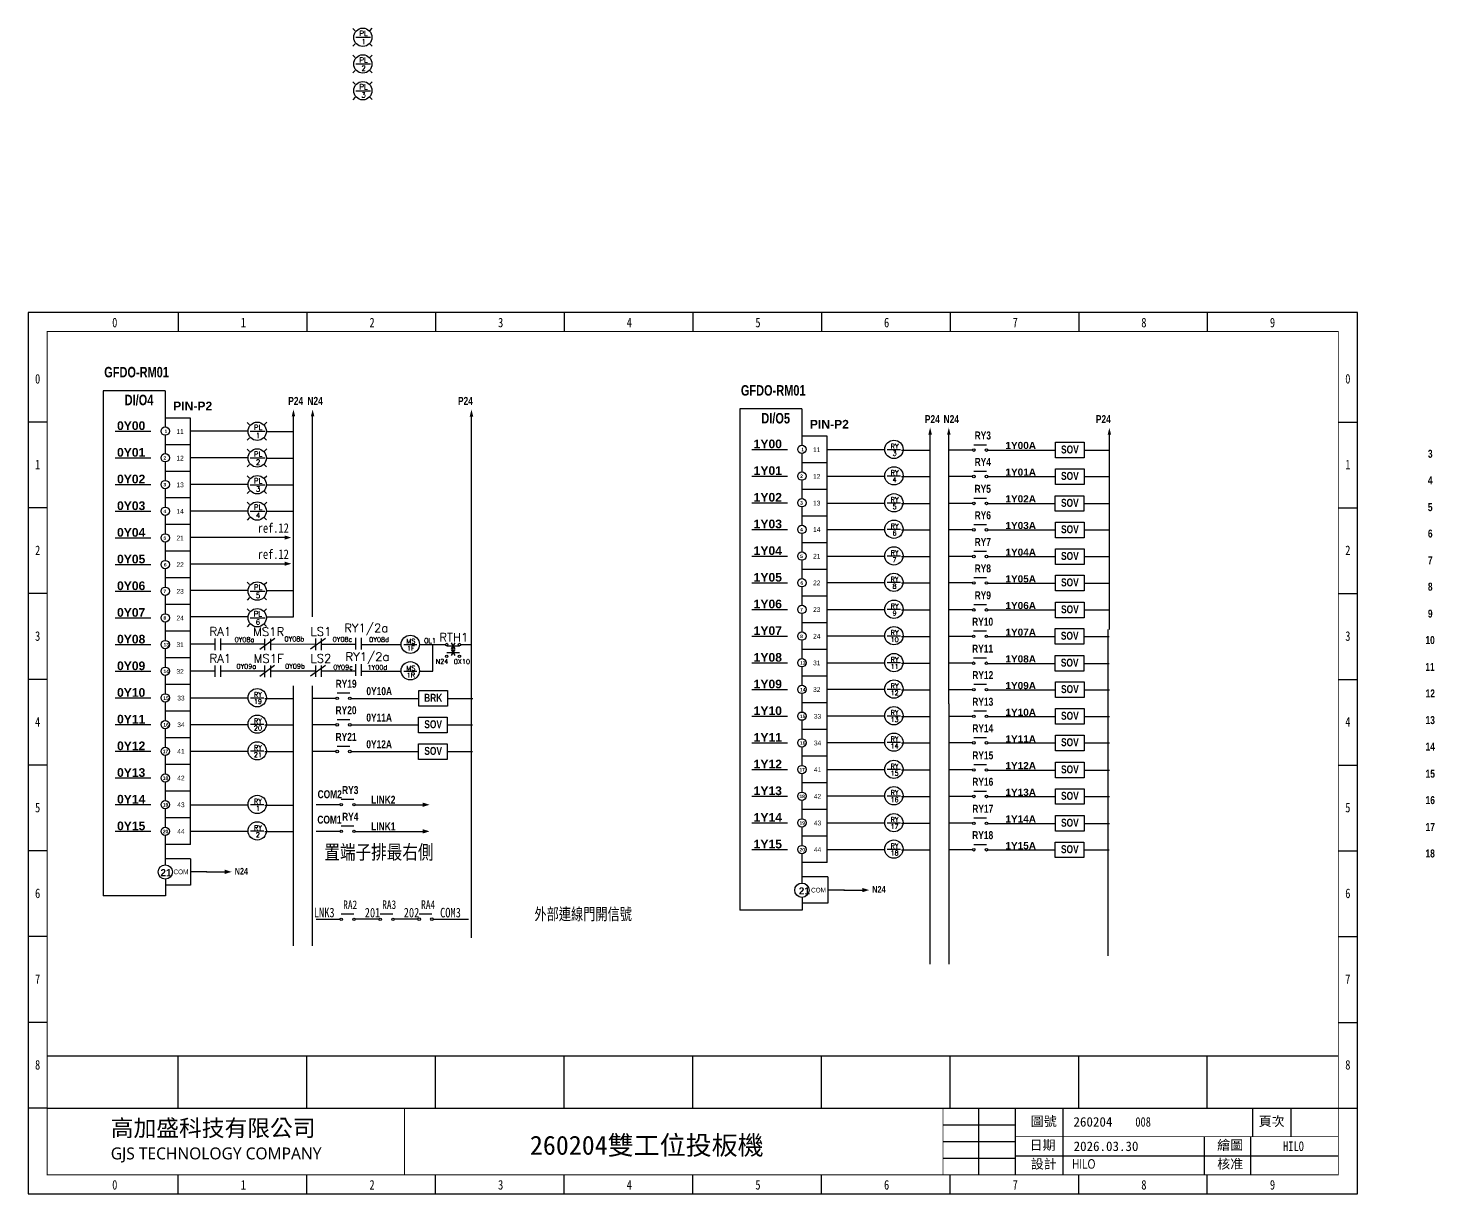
# Model space of a CAD drawing. Header units: millimetres. Extents: x -684 to 5961, y -1281 to 2539.
# Drawn here: x 1228.5 to 1523.8, y 574.2 to 818.9 of the extents above; entities that cross this region are included whole.
import ezdxf
from ezdxf.enums import TextEntityAlignment as Align

# ---------------------------------------------------------------- set-up
doc = ezdxf.new("R2010")
doc.units = ezdxf.units.MM
doc.header["$LTSCALE"] = 5
doc.header["$MEASUREMENT"] = 0
doc.layers.get('0').update_dxf_attribs({"linetype": 'CONTINUOUS'})
doc.layers.add('圖框', color=7, linetype='CONTINUOUS')
doc.layers.add('文字', color=4, linetype='CONTINUOUS')
doc.styles.add('DAYUM', font='complex', dxfattribs={"bigfont": 'dayum'})
doc.styles.add('MtXpl_', font='mingliub.ttc')
doc.styles.add('ST', font='c2.shx', dxfattribs={"height": 375, "bigfont": 'china.shx'})
doc.styles.get("Standard").update_dxf_attribs({"font": 'arialbd.ttf', "height": 15})
doc.styles.add('新細明體', font='', dxfattribs={"width": 0.8})
doc.styles.add('標楷體', font='', dxfattribs={"width": 0.8})
doc.styles.add('線號', font='simplex.shx', dxfattribs={"height": 1.5, "bigfont": 'chineset.shx'})
doc.styles.get('新細明體').set_extended_font_data('新細明體')
doc.styles.get('標楷體').set_extended_font_data('標楷體')

# ---------------------------------------------------------------- blocks, each defined once
blk = doc.blocks.new('圖框')
at = {"layer": '圖框'}
for p, q in [((0, 185), (0, 0)), ((279, 185), (0, 185)), ((31.5, 185), (31.5, 181)), ((58.5, 185), (58.5, 181)), ((85.5, 185), (85.5, 181)), ((112.5, 185), (112.5, 181)), ((139.5, 185), (139.5, 181)), ((166.5, 185), (166.5, 181)), ((193.5, 185), (193.5, 181)), ((220.5, 185), (220.5, 181)), ((247.5, 185), (247.5, 181)), ((279, 0), (279, 185)), ((4, 162), (0, 162)), ((275, 162), (279, 162)), ((4, 144), (0, 144)), ((275, 144), (279, 144)), ((4, 126), (0, 126)), ((275, 126), (279, 126)), ((4, 108), (0, 108)), ((275, 108), (279, 108)), ((4, 90), (0, 90)), ((275, 90), (279, 90)), ((4, 72), (0, 72)), ((275, 72), (279, 72)), ((4, 54), (0, 54)), ((275, 54), (279, 54)), ((4, 36), (0, 36)), ((275, 36), (279, 36)), ((4, 28.96), (275, 28.96)), ((31.5, 17.96), (31.5, 28.96)), ((58.5, 17.96), (58.5, 28.96)), ((85.5, 18), (85.5, 29)), ((112.5, 17.96), (112.5, 28.96)), ((139.5, 17.96), (139.5, 28.96)), ((166.5, 17.96), (166.5, 28.96)), ((193.5, 17.96), (193.5, 28.96)), ((220.5, 17.96), (220.5, 28.96)), ((247.5, 17.96), (247.5, 28.96)), ((4, 18), (0, 18)), ((4, 18), (275, 18)), ((199.44, 18), (199.44, 4)), ((207.14, 18), (207.14, 4)), ((217.16, 18), (217.16, 4)), ((257, 18), (257, 12)), ((265, 18), (265, 12)), ((275, 18), (279, 18)), ((192, 14.5), (207.14, 14.5)), ((192, 11), (207.14, 11)), ((192, 7.5), (207.14, 7.5)), ((207.14, 8), (275, 8)), ((31.5, 0), (31.5, 4)), ((58.5, 0), (58.5, 4)), ((85.5, 0), (85.5, 4)), ((112.5, 0), (112.5, 4)), ((139.5, 0), (139.5, 4)), ((166.5, 0), (166.5, 4)), ((193.5, 0), (193.5, 4)), ((220.5, 0), (220.5, 4)), ((247.5, 0), (247.5, 4)), ((0, 0), (279, 0))]:
    blk.add_line(p, q, dxfattribs=at)
at = {"layer": '圖框', "const_width": 0.2}
for points in [[(4, 4), (275, 4), (275, 181), (4, 181)], [(4, 181), (275, 181), (275, 4), (4, 4)]]:
    blk.add_lwpolyline(points, close=True, dxfattribs=at)
at = {"layer": '圖框'}
for points, const_width in [([(4, 18), (275, 18)], 0.2), ([(79, 18), (79, 4)], 0.15), ([(192, 18), (192, 4)], 0.15), ([(207.14, 12), (275, 12)], 0.15)]:
    blk.add_lwpolyline(points, dxfattribs=dict(at, const_width=const_width))
for points in [[(246.85, 12), (246.85, 4)], [(256.58, 12), (256.58, 4)]]:
    blk.add_lwpolyline(points, dxfattribs=at)
at = {"insert": (17.34, 15.57), "char_height": 2, "width": 50.9822, "attachment_point": 1, "style": '線號'}
blk.add_mtext('{\\fMicrosoft JhengHei|b1|i0|c136|p34;\\H1.75x;\\C4;高加盛科技有限公司\\H0.85714x;\\P\\fMicrosoft JhengHei|b0|i0|c136|p34;\\H0.83333x;GJS TECHNOLOGY COMPANY}', dxfattribs=at)
at = {"layer": '圖框', "style": '標楷體', "width": 0.8}
for s, p in [('0', (17.64, 181.9)), ('1', (44.64, 181.9)), ('2', (71.64, 181.9)), ('3', (98.64, 181.9)), ('4', (125.64, 181.9)), ('5', (152.64, 181.9)), ('6', (179.64, 181.9)), ('7', (206.64, 181.9)), ('8', (233.64, 181.9)), ('9', (260.64, 181.9)), ('0', (1.45, 170.09)), ('0', (276.45, 170.09)), ('1', (1.45, 152.09)), ('1', (276.45, 152.09)), ('2', (1.45, 134.09)), ('2', (276.45, 134.09)), ('3', (1.45, 116.09)), ('3', (276.45, 116.09)), ('4', (1.45, 98.09)), ('4', (276.45, 98.09)), ('5', (1.45, 80.09)), ('5', (276.45, 80.09)), ('6', (1.45, 62.09)), ('6', (276.45, 62.09)), ('7', (1.45, 44.09)), ('7', (276.45, 44.09)), ('8', (1.45, 26.09)), ('8', (276.45, 26.09)), ('0', (17.64, 0.9)), ('1', (44.64, 0.9)), ('2', (71.64, 0.9)), ('3', (98.64, 0.9)), ('4', (125.64, 0.9)), ('5', (152.64, 0.9)), ('6', (179.64, 0.9)), ('7', (206.64, 0.9)), ('8', (233.64, 0.9)), ('9', (260.64, 0.9))]:
    blk.add_text(s, height=2, dxfattribs=at).set_placement(p)
at = {"layer": '圖框', "style": 'MtXpl_'}
for s, p in [('圖號', (210.44, 14.24)), ('頁次^J', (258.27, 14.24)), ('日期', (210.21, 9.25)), ('繪圖', (249.57, 9.25)), ('設計', (210.44, 5.29)), ('核准', (249.57, 5.29))]:
    blk.add_text(s, height=2, dxfattribs=at).set_placement(p)

msp = doc.modelspace()

# ---------------------------------------------------------------- linework, layer by layer
for p, q in [((1297.156, 818.354), (1296.66, 818.862)), ((1300.269, 818.37), (1300.766, 818.877)), ((1297.156, 815.625), (1296.66, 815.117)), ((1297.311, 816.997), (1300.424, 816.997)), ((1300.254, 815.64), (1300.751, 815.132)), ((1297.156, 812.754), (1296.66, 813.262)), ((1300.269, 812.77), (1300.766, 813.277)), ((1297.156, 810.025), (1296.66, 809.517)), ((1297.311, 811.397), (1300.424, 811.397)), ((1300.254, 810.04), (1300.751, 809.532)), ((1297.156, 807.135), (1296.66, 807.643)), ((1300.269, 807.15), (1300.766, 807.658)), ((1297.156, 804.406), (1296.66, 803.898)), ((1297.311, 805.778), (1300.424, 805.778)), ((1300.254, 804.421), (1300.751, 803.913)), ((1257.313, 742.816), (1244.313, 742.816)), ((1244.313, 742.816), (1244.313, 643.288)), ((1257.313, 742.816), (1257.313, 735.2)), ((1390.94, 738.989), (1377.94, 738.989)), ((1377.94, 738.989), (1377.94, 639.462)), ((1390.94, 738.989), (1390.94, 731.373)), ((1262.587, 737.072), (1257.313, 737.073)), ((1262.587, 737.072), (1257.313, 737.073)), ((1262.587, 647.583), (1262.587, 737.072)), ((1274.988, 735.656), (1274.492, 736.164)), ((1278.101, 735.671), (1278.598, 736.179)), ((1284.224, 695.335), (1284.224, 737.425)), ((1284.224, 695.335), (1284.224, 737.425)), ((1288.242, 695.335), (1288.242, 737.425)), ((1288.242, 695.335), (1288.242, 737.425)), ((1321.579, 696.503), (1321.579, 737.396)), ((1321.579, 696.503), (1321.579, 737.396)), ((1246.83, 734.326), (1254.307, 734.326)), ((1257.313, 733.452), (1257.313, 729.595)), ((1274.694, 734.299), (1262.587, 734.3)), ((1274.988, 732.926), (1274.492, 732.419)), ((1275.143, 734.299), (1278.256, 734.299)), ((1278.086, 732.942), (1278.583, 732.434)), ((1278.533, 734.279), (1284.224, 734.279)), ((1396.214, 733.246), (1390.94, 733.247)), ((1396.214, 733.246), (1390.94, 733.247)), ((1396.214, 643.757), (1396.214, 733.246)), ((1417.851, 677.065), (1417.851, 733.599)), ((1417.851, 677.065), (1417.851, 733.599)), ((1421.779, 677.065), (1421.779, 733.599)), ((1421.779, 677.065), (1421.779, 733.599)), ((1455.473, 692.676), (1455.473, 733.57)), ((1455.473, 692.676), (1455.473, 733.57)), ((1262.587, 731.472), (1257.313, 731.473)), ((1262.587, 731.472), (1257.313, 731.473)), ((1274.988, 730.056), (1274.492, 730.564)), ((1278.101, 730.071), (1278.598, 730.579)), ((1380.457, 730.499), (1387.934, 730.499)), ((1390.94, 729.626), (1390.94, 725.768)), ((1408.331, 730.368), (1396.224, 730.369)), ((1411.837, 730.351), (1417.861, 730.351)), ((1426.759, 730.351), (1421.779, 730.351)), ((1427.025, 731.484), (1429.693, 731.484)), ((1427.299, 730.339), (1427.292, 730.339)), ((1427.299, 730.339), (1427.292, 730.339)), ((1246.83, 728.726), (1254.307, 728.726)), ((1257.313, 727.848), (1257.313, 723.995)), ((1274.694, 728.699), (1262.587, 728.7)), ((1274.988, 727.326), (1274.492, 726.819)), ((1275.143, 728.699), (1278.256, 728.699)), ((1278.086, 727.342), (1278.583, 726.834)), ((1278.533, 728.679), (1284.224, 728.679)), ((1396.214, 727.646), (1390.94, 727.647)), ((1396.214, 727.646), (1390.94, 727.647)), ((1262.587, 725.872), (1257.313, 725.873)), ((1262.587, 725.872), (1257.313, 725.873)), ((1274.988, 724.437), (1274.492, 724.944)), ((1278.101, 724.452), (1278.598, 724.96)), ((1380.457, 724.899), (1387.934, 724.899)), ((1390.94, 724.021), (1390.94, 720.168)), ((1408.331, 724.819), (1396.224, 724.82)), ((1411.837, 724.802), (1417.861, 724.802)), ((1426.759, 724.802), (1421.779, 724.802)), ((1427.025, 725.935), (1429.693, 725.935)), ((1427.299, 724.791), (1427.292, 724.791)), ((1427.299, 724.791), (1427.292, 724.791)), ((1246.83, 723.126), (1254.307, 723.126)), ((1257.313, 722.248), (1257.313, 718.395)), ((1274.694, 723.099), (1262.587, 723.1)), ((1274.988, 721.707), (1274.492, 721.199)), ((1275.143, 723.079), (1278.256, 723.079)), ((1278.086, 721.722), (1278.583, 721.215)), ((1278.533, 723.079), (1284.224, 723.079)), ((1396.214, 722.046), (1390.94, 722.047)), ((1396.214, 722.046), (1390.94, 722.047)), ((1246.83, 717.526), (1254.307, 717.526)), ((1262.587, 720.321), (1257.313, 720.321)), ((1262.587, 720.321), (1257.313, 720.321)), ((1274.694, 717.548), (1262.587, 717.549)), ((1275.004, 718.905), (1274.507, 719.412)), ((1275.143, 717.548), (1278.256, 717.548)), ((1278.117, 718.92), (1278.613, 719.428)), ((1380.457, 719.299), (1387.934, 719.299)), ((1390.94, 718.421), (1390.94, 714.568)), ((1408.329, 719.168), (1396.223, 719.169)), ((1411.836, 719.151), (1417.859, 719.151)), ((1426.749, 719.151), (1421.769, 719.151)), ((1427.015, 720.284), (1429.683, 720.284)), ((1427.289, 719.139), (1427.282, 719.139)), ((1427.289, 719.139), (1427.282, 719.139)), ((1257.313, 716.648), (1257.313, 712.797)), ((1262.587, 714.721), (1257.313, 714.721)), ((1262.587, 714.721), (1257.313, 714.721)), ((1274.988, 716.175), (1274.492, 715.667)), ((1278.086, 716.19), (1278.583, 715.683)), ((1396.214, 716.495), (1390.94, 716.495)), ((1396.214, 716.495), (1390.94, 716.495)), ((1427.025, 714.735), (1429.693, 714.735)), ((1246.83, 711.926), (1254.307, 711.926)), ((1380.457, 713.699), (1387.934, 713.699)), ((1390.94, 712.821), (1390.94, 708.971)), ((1408.329, 713.619), (1396.223, 713.62)), ((1411.836, 713.602), (1417.859, 713.602)), ((1426.759, 713.602), (1421.779, 713.602)), ((1427.299, 713.591), (1427.292, 713.591)), ((1427.299, 713.591), (1427.292, 713.591)), ((1257.313, 711.05), (1257.313, 707.195)), ((1262.587, 709.121), (1257.313, 709.121)), ((1262.587, 709.121), (1257.313, 709.121)), ((1396.214, 710.895), (1390.94, 710.895)), ((1396.214, 710.895), (1390.94, 710.895)), ((1427.025, 709.133), (1429.693, 709.133)), ((1246.83, 706.326), (1254.307, 706.326)), ((1380.457, 708.099), (1387.934, 708.099)), ((1390.94, 707.224), (1390.94, 703.368)), ((1408.32, 708.016), (1396.214, 708.018)), ((1411.827, 708), (1417.851, 708)), ((1426.759, 708), (1421.779, 708)), ((1427.299, 707.988), (1427.292, 707.988)), ((1427.299, 707.988), (1427.292, 707.988)), ((1257.313, 705.448), (1257.313, 701.595)), ((1262.587, 703.521), (1257.313, 703.521)), ((1262.587, 703.521), (1257.313, 703.521)), ((1396.214, 705.295), (1390.94, 705.295)), ((1396.214, 705.295), (1390.94, 705.295)), ((1427.025, 703.584), (1429.693, 703.584)), ((1246.83, 700.726), (1254.307, 700.726)), ((1257.313, 699.848), (1257.313, 695.995)), ((1274.694, 700.903), (1262.587, 700.905)), ((1274.99, 702.105), (1274.493, 702.612)), ((1275.144, 700.748), (1278.257, 700.748)), ((1278.103, 702.12), (1278.599, 702.628)), ((1278.533, 700.884), (1284.224, 700.884)), ((1380.457, 702.499), (1387.934, 702.499)), ((1390.94, 701.621), (1390.94, 697.768)), ((1408.32, 702.468), (1396.214, 702.469)), ((1411.827, 702.451), (1417.851, 702.451)), ((1426.759, 702.451), (1421.779, 702.451)), ((1427.299, 702.439), (1427.292, 702.439)), ((1427.299, 702.439), (1427.292, 702.439)), ((1262.587, 697.921), (1257.313, 697.921)), ((1262.587, 697.921), (1257.313, 697.921)), ((1274.987, 696.512), (1274.49, 697.02)), ((1274.99, 699.375), (1274.493, 698.867)), ((1278.088, 699.39), (1278.584, 698.883)), ((1278.1, 696.527), (1278.597, 697.035)), ((1380.457, 696.899), (1387.934, 696.899)), ((1396.214, 699.695), (1390.94, 699.695)), ((1396.214, 699.695), (1390.94, 699.695)), ((1408.331, 696.816), (1396.224, 696.818)), ((1427.025, 697.933), (1429.693, 697.933)), ((1246.83, 695.126), (1254.307, 695.126)), ((1257.313, 694.248), (1257.313, 690.395)), ((1274.694, 695.354), (1262.587, 695.356)), ((1275.141, 695.155), (1278.254, 695.155)), ((1278.533, 695.335), (1284.224, 695.335)), ((1321.579, 695.086), (1321.579, 696.503)), ((1321.579, 627.984), (1321.579, 695.086)), ((1321.579, 627.984), (1321.579, 695.086)), ((1390.94, 696.021), (1390.94, 692.168)), ((1396.214, 694.095), (1390.94, 694.095)), ((1396.214, 694.095), (1390.94, 694.095)), ((1411.837, 696.8), (1417.861, 696.8)), ((1426.759, 696.8), (1421.779, 696.8)), ((1427.299, 696.788), (1427.292, 696.788)), ((1427.299, 696.788), (1427.292, 696.788)), ((1262.587, 692.321), (1257.313, 692.321)), ((1262.587, 692.321), (1257.313, 692.321)), ((1274.987, 693.782), (1274.49, 693.275)), ((1278.085, 693.798), (1278.581, 693.29)), ((1297.295, 688.511), (1297.295, 690.911)), ((1298.495, 688.511), (1298.495, 690.911)), ((1380.457, 691.299), (1387.934, 691.299)), ((1408.331, 691.268), (1396.224, 691.269)), ((1411.837, 691.251), (1417.861, 691.251)), ((1426.723, 691.251), (1421.744, 691.251)), ((1426.99, 692.384), (1429.658, 692.384)), ((1427.264, 691.239), (1427.256, 691.239)), ((1427.264, 691.239), (1427.256, 691.239)), ((1455.206, 691.26), (1455.206, 692.676)), ((1455.206, 624.158), (1455.206, 691.26)), ((1455.206, 624.158), (1455.206, 691.26)), ((1455.206, 624.158), (1455.206, 691.26)), ((1455.206, 624.158), (1455.206, 691.26)), ((1246.83, 689.521), (1254.307, 689.521)), ((1257.313, 688.648), (1257.313, 684.795)), ((1267.786, 689.574), (1262.587, 689.575)), ((1267.786, 688.374), (1267.786, 690.774)), ((1268.986, 688.374), (1268.986, 690.774)), ((1278.245, 689.574), (1268.986, 689.575)), ((1280.277, 690.776), (1277.157, 688.496)), ((1278.246, 688.341), (1278.246, 690.741)), ((1279.446, 688.341), (1279.446, 690.741)), ((1288.902, 689.572), (1279.446, 689.574)), ((1290.933, 690.806), (1287.813, 688.526)), ((1288.902, 688.372), (1288.902, 690.772)), ((1290.102, 688.372), (1290.102, 690.772)), ((1297.295, 689.571), (1290.102, 689.572)), ((1307.358, 689.571), (1310.131, 689.571)), ((1310.66, 689.517), (1316.12, 689.517)), ((1313.505, 683.969), (1313.505, 689.517)), ((1316.387, 689.25), (1319.054, 689.25)), ((1317.336, 689.87), (1318.103, 688.633)), ((1317.336, 688.471), (1318.103, 687.234)), ((1318.123, 689.909), (1317.356, 688.653)), ((1318.123, 688.51), (1317.356, 687.253)), ((1319.32, 689.537), (1321.579, 689.537)), ((1390.94, 690.421), (1390.94, 686.568)), ((1396.214, 688.495), (1390.94, 688.495)), ((1396.214, 688.495), (1390.94, 688.495)), ((1262.587, 686.721), (1257.313, 686.721)), ((1262.587, 686.721), (1257.313, 686.721)), ((1267.785, 682.729), (1267.785, 685.129)), ((1268.985, 682.729), (1268.985, 685.129)), ((1280.276, 685.131), (1277.156, 682.851)), ((1278.245, 682.696), (1278.245, 685.096)), ((1279.445, 682.696), (1279.445, 685.096)), ((1290.931, 685.161), (1287.811, 682.881)), ((1288.9, 682.727), (1288.9, 685.127)), ((1290.1, 682.727), (1290.1, 685.127)), ((1297.295, 682.977), (1297.295, 685.377)), ((1298.495, 682.977), (1298.495, 685.377)), ((1316.386, 687.852), (1319.053, 687.852)), ((1380.457, 685.695), (1387.934, 685.695)), ((1408.329, 685.616), (1396.223, 685.618)), ((1411.836, 685.6), (1417.859, 685.6)), ((1426.718, 685.6), (1421.738, 685.6)), ((1426.985, 686.733), (1429.652, 686.733)), ((1427.259, 685.588), (1427.251, 685.588)), ((1427.259, 685.588), (1427.251, 685.588)), ((1246.83, 683.921), (1254.307, 683.921)), ((1257.313, 683.048), (1257.313, 679.195)), ((1267.785, 683.93), (1262.587, 683.93)), ((1278.245, 683.929), (1268.985, 683.93)), ((1288.9, 683.928), (1279.445, 683.929)), ((1297.295, 683.927), (1290.1, 683.928)), ((1307.357, 683.927), (1310.13, 683.927)), ((1310.659, 683.969), (1313.505, 683.969)), ((1390.94, 684.821), (1390.94, 680.968)), ((1396.214, 682.895), (1390.94, 682.895)), ((1396.214, 682.895), (1390.94, 682.895)), ((1262.587, 681.121), (1257.313, 681.121)), ((1262.587, 681.121), (1257.313, 681.121)), ((1284.224, 626.275), (1284.224, 680.891)), ((1288.242, 626.275), (1288.242, 680.891)), ((1288.242, 626.275), (1288.242, 680.891)), ((1293.399, 679.36), (1296.066, 679.36)), ((1380.457, 680.095), (1387.934, 680.095)), ((1390.94, 679.221), (1390.94, 675.368)), ((1408.329, 680.068), (1396.223, 680.069)), ((1411.836, 680.051), (1417.859, 680.051)), ((1426.759, 680.051), (1421.779, 680.051)), ((1427.025, 681.184), (1429.693, 681.184)), ((1427.299, 680.039), (1427.292, 680.039)), ((1427.299, 680.039), (1427.292, 680.039)), ((1246.83, 678.321), (1254.307, 678.321)), ((1257.313, 677.448), (1257.313, 673.595)), ((1274.694, 678.243), (1262.587, 678.245)), ((1278.2, 678.226), (1284.224, 678.226)), ((1293.132, 678.226), (1288.152, 678.226)), ((1293.673, 678.215), (1293.665, 678.215)), ((1293.673, 678.215), (1293.665, 678.215)), ((1396.214, 677.295), (1390.94, 677.295)), ((1396.214, 677.295), (1390.94, 677.295)), ((1417.851, 622.448), (1417.851, 677.065)), ((1421.869, 622.448), (1421.869, 677.065)), ((1421.869, 622.448), (1421.869, 677.065)), ((1262.587, 675.521), (1257.313, 675.521)), ((1262.587, 675.521), (1257.313, 675.521)), ((1293.383, 673.811), (1296.05, 673.811)), ((1380.457, 674.495), (1387.934, 674.495)), ((1390.94, 673.621), (1390.94, 669.768)), ((1408.32, 674.465), (1396.214, 674.467)), ((1411.827, 674.448), (1417.851, 674.448)), ((1426.759, 674.448), (1421.779, 674.448)), ((1427.025, 675.582), (1429.693, 675.582)), ((1427.299, 674.437), (1427.292, 674.437)), ((1427.299, 674.437), (1427.292, 674.437)), ((1246.83, 672.721), (1254.307, 672.721)), ((1257.313, 671.848), (1257.313, 667.995)), ((1274.694, 672.694), (1262.587, 672.696)), ((1278.2, 672.677), (1284.224, 672.677)), ((1293.116, 672.677), (1288.136, 672.677)), ((1293.657, 672.666), (1293.649, 672.666)), ((1293.657, 672.666), (1293.649, 672.666)), ((1396.214, 671.695), (1390.94, 671.695)), ((1396.214, 671.695), (1390.94, 671.695)), ((1262.587, 669.921), (1257.313, 669.921)), ((1293.383, 668.211), (1296.05, 668.211)), ((1380.457, 668.895), (1387.934, 668.895)), ((1390.94, 668.021), (1390.94, 664.168)), ((1408.32, 668.916), (1396.214, 668.918)), ((1411.827, 668.9), (1417.851, 668.9)), ((1426.759, 668.9), (1421.779, 668.9)), ((1427.025, 670.033), (1429.693, 670.033)), ((1427.299, 668.888), (1427.292, 668.888)), ((1427.299, 668.888), (1427.292, 668.888)), ((1246.83, 667.121), (1254.307, 667.121)), ((1257.313, 666.248), (1257.313, 662.395)), ((1274.694, 667.094), (1262.587, 667.096)), ((1278.2, 667.077), (1284.224, 667.077)), ((1293.116, 667.077), (1288.136, 667.077)), ((1293.657, 667.066), (1293.649, 667.066)), ((1293.657, 667.066), (1293.649, 667.066)), ((1396.214, 666.095), (1390.94, 666.095)), ((1246.83, 661.521), (1254.307, 661.521)), ((1262.587, 664.321), (1257.313, 664.321)), ((1380.457, 663.295), (1387.934, 663.295)), ((1390.94, 662.421), (1390.94, 658.568)), ((1408.32, 663.216), (1396.214, 663.218)), ((1411.827, 663.2), (1417.851, 663.2)), ((1426.759, 663.2), (1421.779, 663.2)), ((1427.025, 664.333), (1429.693, 664.333)), ((1427.299, 663.188), (1427.292, 663.188)), ((1427.299, 663.188), (1427.292, 663.188)), ((1257.313, 660.648), (1257.313, 656.795)), ((1262.587, 658.721), (1257.313, 658.721)), ((1396.214, 660.495), (1390.94, 660.495)), ((1427.025, 658.784), (1429.693, 658.784)), ((1246.83, 655.921), (1254.307, 655.921)), ((1274.694, 655.843), (1262.587, 655.845)), ((1278.2, 655.826), (1284.224, 655.826)), ((1293.989, 655.917), (1289.009, 655.917)), ((1294.256, 657.051), (1296.923, 657.051)), ((1294.53, 655.906), (1294.522, 655.906)), ((1294.53, 655.906), (1294.522, 655.906)), ((1380.457, 657.695), (1387.934, 657.695)), ((1390.94, 656.821), (1390.94, 652.968)), ((1408.32, 657.668), (1396.214, 657.669)), ((1411.827, 657.651), (1417.851, 657.651)), ((1426.759, 657.651), (1421.779, 657.651)), ((1427.299, 657.639), (1427.292, 657.639)), ((1427.299, 657.639), (1427.292, 657.639)), ((1257.313, 655.048), (1257.313, 651.195)), ((1262.587, 653.121), (1257.313, 653.121)), ((1396.214, 654.895), (1390.94, 654.895)), ((1427.025, 653.133), (1429.693, 653.133)), ((1246.83, 650.321), (1254.307, 650.321)), ((1274.694, 650.294), (1262.587, 650.296)), ((1278.2, 650.277), (1284.224, 650.277)), ((1293.989, 650.317), (1289.009, 650.317)), ((1294.258, 651.451), (1296.925, 651.451)), ((1294.532, 650.306), (1294.524, 650.306)), ((1294.532, 650.306), (1294.524, 650.306)), ((1380.457, 652.095), (1387.934, 652.095)), ((1390.94, 651.221), (1390.94, 647.368)), ((1408.32, 652.016), (1396.214, 652.018)), ((1411.827, 652), (1417.851, 652)), ((1426.759, 652), (1421.779, 652)), ((1427.299, 651.988), (1427.292, 651.988)), ((1427.299, 651.988), (1427.292, 651.988)), ((1257.313, 649.448), (1257.313, 643.287)), ((1262.587, 647.583), (1257.313, 647.583)), ((1396.214, 649.295), (1390.94, 649.295)), ((1427.009, 647.584), (1429.677, 647.584)), ((1262.587, 644.578), (1257.313, 644.578)), ((1380.457, 646.495), (1387.934, 646.495)), ((1390.94, 645.621), (1390.94, 639.46)), ((1396.214, 643.757), (1390.94, 643.757)), ((1408.32, 646.468), (1396.214, 646.469)), ((1411.827, 646.451), (1417.851, 646.451)), ((1426.743, 646.451), (1421.763, 646.451)), ((1427.283, 646.439), (1427.276, 646.439)), ((1427.283, 646.439), (1427.276, 646.439)), ((1266.04, 641.815), (1262.606, 641.815)), ((1265.945, 641.815), (1269.878, 641.815)), ((1396.405, 640.751), (1391.131, 640.751)), ((1262.587, 639.04), (1257.313, 639.04)), ((1257.362, 640.288), (1257.362, 636.782)), ((1399.858, 637.989), (1396.424, 637.989)), ((1399.763, 637.989), (1403.696, 637.989)), ((1390.988, 636.461), (1390.988, 633.788)), ((1396.405, 635.213), (1391.131, 635.213)), ((1294.256, 632.982), (1296.923, 632.982)), ((1302.436, 632.994), (1305.104, 632.994)), ((1310.35, 631.861), (1305.371, 631.861)), ((1310.617, 633.006), (1313.284, 633.006)), ((1293.989, 631.837), (1289.01, 631.837)), ((1302.17, 631.849), (1297.19, 631.849))]:
    msp.add_line(p, q)
at = {"linetype": 'Continuous'}
for p, q in [((1408.868, 730.488), (1411.641, 730.488)), ((1408.868, 724.94), (1411.641, 724.94)), ((1408.866, 719.288), (1411.639, 719.288)), ((1408.866, 713.74), (1411.639, 713.74)), ((1408.858, 708.137), (1411.63, 708.137)), ((1408.858, 702.588), (1411.63, 702.588)), ((1408.868, 696.937), (1411.641, 696.937)), ((1408.868, 691.388), (1411.641, 691.388)), ((1317.72, 687.851), (1317.72, 689.25)), ((1408.866, 685.737), (1411.639, 685.737)), ((1408.866, 680.188), (1411.639, 680.188)), ((1275.231, 678.364), (1278.004, 678.364)), ((1408.858, 674.586), (1411.63, 674.586)), ((1275.231, 672.815), (1278.004, 672.815)), ((1408.858, 669.037), (1411.63, 669.037)), ((1275.231, 667.215), (1278.004, 667.215)), ((1408.858, 663.337), (1411.63, 663.337)), ((1275.231, 655.964), (1278.004, 655.964)), ((1408.858, 657.788), (1411.63, 657.788)), ((1275.231, 650.415), (1278.004, 650.415)), ((1408.858, 652.137), (1411.63, 652.137)), ((1408.858, 646.588), (1411.63, 646.588))]:
    msp.add_line(p, q, dxfattribs=at)
at = {"color": 0, "linetype": 'Continuous'}
for p, q in [((1429.959, 730.335), (1444.136, 730.335)), ((1450.149, 730.335), (1455.473, 730.335)), ((1429.959, 724.786), (1444.136, 724.786)), ((1450.149, 724.786), (1455.473, 724.786)), ((1278.537, 717.531), (1284.224, 717.531)), ((1429.949, 719.135), (1444.126, 719.135)), ((1450.139, 719.135), (1455.463, 719.135)), ((1282.349, 711.985), (1262.587, 711.985)), ((1429.959, 713.586), (1444.136, 713.586)), ((1450.149, 713.586), (1455.473, 713.586)), ((1282.349, 706.385), (1262.587, 706.385)), ((1429.959, 707.984), (1444.136, 707.984)), ((1450.149, 707.984), (1455.473, 707.984)), ((1429.959, 702.435), (1444.136, 702.435)), ((1450.149, 702.435), (1455.473, 702.435)), ((1429.959, 696.784), (1444.136, 696.784)), ((1450.149, 696.784), (1455.473, 696.784)), ((1429.924, 691.235), (1444.1, 691.235)), ((1450.113, 691.235), (1455.438, 691.235)), ((1298.495, 689.571), (1306.821, 689.57)), ((1429.919, 685.584), (1444.095, 685.584)), ((1450.108, 685.584), (1455.433, 685.584)), ((1298.495, 683.927), (1306.824, 683.927)), ((1429.959, 680.035), (1444.136, 680.035)), ((1450.149, 680.035), (1455.473, 680.035)), ((1296.333, 678.21), (1310.509, 678.21)), ((1316.522, 678.21), (1321.846, 678.21)), ((1429.959, 674.432), (1444.136, 674.432)), ((1450.149, 674.432), (1455.473, 674.432)), ((1296.316, 672.661), (1310.493, 672.661)), ((1316.506, 672.661), (1321.83, 672.661)), ((1429.959, 668.884), (1444.136, 668.884)), ((1450.149, 668.884), (1455.473, 668.884)), ((1296.316, 667.061), (1310.493, 667.061)), ((1316.506, 667.061), (1321.83, 667.061)), ((1429.959, 663.184), (1444.136, 663.184)), ((1450.149, 663.184), (1455.473, 663.184)), ((1297.19, 655.901), (1311.366, 655.901)), ((1429.959, 657.635), (1444.136, 657.635)), ((1450.149, 657.635), (1455.473, 657.635)), ((1297.192, 650.317), (1311.369, 650.317)), ((1429.959, 651.984), (1444.136, 651.984)), ((1450.149, 651.984), (1455.473, 651.984)), ((1262.587, 644.578), (1262.587, 639.04)), ((1429.943, 646.435), (1444.12, 646.435)), ((1450.133, 646.435), (1455.457, 646.435)), ((1244.313, 643.288), (1244.313, 636.782)), ((1396.405, 640.751), (1396.405, 635.213)), ((1377.94, 639.462), (1377.94, 633.788)), ((1257.362, 636.782), (1244.313, 636.782)), ((1313.551, 631.872), (1320.988, 631.872)), ((1390.988, 633.788), (1377.94, 633.788))]:
    msp.add_line(p, q, dxfattribs=at)
for points in [[(1444.136, 731.975), (1450.149, 731.975), (1450.149, 728.695), (1444.136, 728.695)], [(1444.136, 726.426), (1450.149, 726.426), (1450.149, 723.146), (1444.136, 723.146)], [(1444.126, 720.775), (1450.139, 720.775), (1450.139, 717.495), (1444.126, 717.495)], [(1444.136, 715.226), (1450.149, 715.226), (1450.149, 711.946), (1444.136, 711.946)], [(1444.136, 709.624), (1450.149, 709.624), (1450.149, 706.344), (1444.136, 706.344)], [(1444.136, 704.075), (1450.149, 704.075), (1450.149, 700.795), (1444.136, 700.795)], [(1444.136, 698.424), (1450.149, 698.424), (1450.149, 695.144), (1444.136, 695.144)], [(1444.1, 692.875), (1450.113, 692.875), (1450.113, 689.595), (1444.1, 689.595)], [(1444.095, 687.224), (1450.108, 687.224), (1450.108, 683.944), (1444.095, 683.944)], [(1310.509, 679.85), (1316.522, 679.85), (1316.522, 676.57), (1310.509, 676.57)], [(1444.136, 681.675), (1450.149, 681.675), (1450.149, 678.395), (1444.136, 678.395)], [(1310.493, 674.301), (1316.506, 674.301), (1316.506, 671.021), (1310.493, 671.021)], [(1444.136, 676.072), (1450.149, 676.072), (1450.149, 672.793), (1444.136, 672.793)], [(1444.136, 670.524), (1450.149, 670.524), (1450.149, 667.244), (1444.136, 667.244)], [(1310.493, 668.701), (1316.506, 668.701), (1316.506, 665.421), (1310.493, 665.421)], [(1444.136, 664.824), (1450.149, 664.824), (1450.149, 661.544), (1444.136, 661.544)], [(1444.136, 659.275), (1450.149, 659.275), (1450.149, 655.995), (1444.136, 655.995)], [(1444.136, 653.624), (1450.149, 653.624), (1450.149, 650.344), (1444.136, 650.344)], [(1444.12, 648.075), (1450.133, 648.075), (1450.133, 644.795), (1444.12, 644.795)]]:
    msp.add_lwpolyline(points, close=True)
at = {"linetype": 'Continuous'}
for centre in [(1298.782, 816.997), (1298.782, 811.397), (1298.782, 805.778), (1276.614, 734.299), (1410.251, 730.489), (1276.614, 728.699), (1410.251, 724.94), (1276.614, 723.079), (1410.249, 719.289), (1276.614, 717.548), (1410.249, 713.74), (1410.24, 708.137), (1410.24, 702.588), (1276.615, 700.748), (1276.612, 695.155), (1410.251, 696.937), (1410.251, 691.388), (1410.249, 685.737), (1410.249, 680.188), (1276.613, 678.364), (1410.24, 674.586), (1276.613, 672.815), (1410.24, 669.037), (1276.613, 667.215), (1410.24, 663.337), (1410.24, 657.788), (1276.613, 655.964), (1410.24, 652.137), (1276.613, 650.415), (1410.24, 646.588)]:
    msp.add_circle(centre, 1.92, dxfattribs=at)
for centre, radius in [((1257.313, 734.326), 0.874), ((1257.313, 728.721), 0.874), ((1390.94, 730.499), 0.874), ((1427.025, 730.351), 0.267), ((1429.693, 730.351), 0.267), ((1257.313, 723.121), 0.874), ((1390.94, 724.895), 0.874), ((1427.025, 724.802), 0.267), ((1429.693, 724.802), 0.267), ((1257.313, 717.521), 0.874), ((1390.94, 719.295), 0.874), ((1427.015, 719.151), 0.267), ((1429.683, 719.151), 0.267), ((1390.94, 713.695), 0.874), ((1257.302, 711.924), 0.874), ((1427.025, 713.602), 0.267), ((1429.693, 713.602), 0.267), ((1390.929, 708.097), 0.874), ((1257.302, 706.324), 0.874), ((1257.313, 706.321), 0.874), ((1427.025, 708), 0.267), ((1429.693, 708), 0.267), ((1390.929, 702.497), 0.874), ((1390.94, 702.495), 0.874), ((1257.313, 700.721), 0.874), ((1427.025, 702.451), 0.267), ((1429.693, 702.451), 0.267), ((1390.94, 696.895), 0.874), ((1427.025, 696.8), 0.267), ((1429.693, 696.8), 0.267), ((1257.313, 695.121), 0.874), ((1308.741, 689.572), 1.92), ((1390.94, 691.295), 0.874), ((1426.99, 691.251), 0.267), ((1429.658, 691.251), 0.267), ((1257.313, 689.521), 0.874), ((1316.387, 689.517), 0.267), ((1319.054, 689.517), 0.267), ((1308.741, 684.023), 1.92), ((1316.387, 687.041), 0.267), ((1319.054, 687.041), 0.267), ((1390.94, 685.695), 0.874), ((1426.985, 685.6), 0.267), ((1429.652, 685.6), 0.267), ((1257.313, 683.921), 0.874), ((1257.313, 678.321), 0.874), ((1390.94, 680.095), 0.874), ((1427.025, 680.051), 0.267), ((1429.693, 680.051), 0.267), ((1293.399, 678.226), 0.267), ((1296.066, 678.226), 0.267), ((1257.313, 672.721), 0.874), ((1390.94, 674.495), 0.874), ((1427.025, 674.448), 0.267), ((1429.693, 674.448), 0.267), ((1293.383, 672.677), 0.267), ((1296.05, 672.677), 0.267), ((1257.313, 667.121), 0.874), ((1293.383, 667.077), 0.267), ((1296.05, 667.077), 0.267), ((1390.94, 668.895), 0.874), ((1427.025, 668.9), 0.267), ((1429.693, 668.9), 0.267), ((1257.313, 661.521), 0.874), ((1390.94, 663.295), 0.874), ((1427.025, 663.2), 0.267), ((1429.693, 663.2), 0.267), ((1390.94, 657.695), 0.874), ((1257.3, 655.921), 0.874), ((1294.256, 655.917), 0.267), ((1296.923, 655.917), 0.267), ((1427.025, 657.651), 0.267), ((1429.693, 657.651), 0.267), ((1390.927, 652.095), 0.874), ((1257.3, 650.321), 0.874), ((1294.258, 650.317), 0.267), ((1296.925, 650.317), 0.267), ((1427.025, 652), 0.267), ((1429.693, 652), 0.267), ((1390.927, 646.495), 0.874), ((1427.009, 646.451), 0.267), ((1429.677, 646.451), 0.267), ((1257.313, 641.787), 1.5), ((1390.94, 637.96), 1.5), ((1294.256, 631.848), 0.267), ((1296.923, 631.848), 0.267), ((1302.436, 631.86), 0.267), ((1305.104, 631.86), 0.267), ((1310.617, 631.872), 0.267), ((1313.284, 631.872), 0.267)]:
    msp.add_circle(centre, radius)
for points in [[(1284.588, 737.425), (1283.86, 737.425), (1284.224, 738.881)], [(1284.588, 737.425), (1283.86, 737.425), (1284.224, 738.881)], [(1288.606, 737.425), (1287.878, 737.425), (1288.242, 738.881)], [(1288.606, 737.425), (1287.878, 737.425), (1288.242, 738.881)], [(1321.943, 737.396), (1321.215, 737.396), (1321.579, 738.852)], [(1321.943, 737.396), (1321.215, 737.396), (1321.579, 738.852)], [(1418.215, 733.599), (1417.487, 733.599), (1417.851, 735.055)], [(1418.215, 733.599), (1417.487, 733.599), (1417.851, 735.055)], [(1422.143, 733.599), (1421.415, 733.599), (1421.779, 735.055)], [(1422.143, 733.599), (1421.415, 733.599), (1421.779, 735.055)], [(1455.837, 733.57), (1455.109, 733.57), (1455.473, 735.026)], [(1455.837, 733.57), (1455.109, 733.57), (1455.473, 735.026)], [(1283.779, 711.985), (1282.349, 712.428), (1282.349, 711.538), (1282.349, 711.985)], [(1283.779, 706.492), (1282.348, 706.934), (1282.348, 706.044), (1282.348, 706.492)], [(1312.799, 655.901), (1311.368, 656.343), (1311.368, 655.453), (1311.368, 655.901)], [(1312.799, 650.317), (1311.368, 650.759), (1311.368, 649.869), (1311.368, 650.317)], [(1271.242, 641.815), (1269.811, 641.373), (1269.811, 642.263), (1269.811, 641.815)], [(1405.059, 637.989), (1403.629, 637.546), (1403.629, 638.436), (1403.629, 637.989)]]:
    msp.add_solid(points)

# ---------------------------------------------------------------- block references
at = {"color": 0, "linetype": 'Continuous'}
msp.add_blockref('圖框', (1228.532, 574.222), dxfattribs=at)

# ---------------------------------------------------------------- texts
at = {"style": 'DAYUM'}
for s, height, p in [('PL', 1.089, (1298.947, 817.818)), ('1', 1.089, (1298.947, 816.091)), ('PL', 1.089, (1298.947, 812.218)), ('2', 1.089, (1298.947, 810.491)), ('PL', 1.089, (1298.947, 806.598)), ('3', 1.089, (1298.947, 804.872)), ('PL', 1.089, (1276.779, 735.119)), ('1', 1.089, (1276.779, 733.393)), ('PL', 1.089, (1276.779, 729.519)), ('3', 1, (1410.389, 729.675)), ('2', 1.089, (1276.779, 727.793)), ('PL', 1.089, (1276.779, 723.9)), ('4', 1, (1410.389, 724.127)), ('3', 1.089, (1276.779, 722.173)), ('PL', 1.089, (1276.779, 718.368)), ('5', 1, (1410.388, 718.475)), ('4', 1.089, (1276.779, 716.642)), ('6', 1, (1410.388, 712.927)), ('7', 1, (1410.379, 707.324)), ('PL', 1.089, (1276.78, 701.568)), ('5', 1.089, (1276.78, 699.842)), ('8', 1, (1410.379, 701.775)), ('PL', 1.089, (1276.777, 695.975)), ('6', 1.089, (1276.777, 694.249)), ('RY1/2a', 1.8, (1299.502, 692.88)), ('9', 1, (1410.389, 696.124)), ('RA1', 1.8, (1268.879, 692.267)), ('MS1R', 1.8, (1279.017, 692.234)), ('LS1', 1.8, (1289.994, 692.265)), ('RTH1', 1.8, (1317.884, 691.037)), ('10', 1, (1410.389, 690.575)), ('RY1/2a', 1.8, (1299.75, 686.85)), ('MS', 1, (1308.88, 690.232)), ('1F', 1, (1308.88, 688.758)), ('OL1', 1, (1312.888, 690.35)), ('RA1', 1.8, (1268.877, 686.622)), ('MS1F', 1.8, (1279.016, 686.59)), ('LS2', 1.8, (1289.992, 686.62)), ('MS', 1, (1308.878, 684.588)), ('N24', 1, (1315.403, 685.98)), ('0X10', 1, (1319.583, 685.96)), ('11', 1, (1410.388, 684.924)), ('1R', 1, (1308.878, 683.114)), ('12', 1, (1410.388, 679.375)), ('19', 1, (1276.752, 677.551)), ('13', 1, (1410.379, 673.773)), ('20', 1, (1276.752, 672.002)), ('14', 1, (1410.379, 668.224)), ('21', 1, (1276.752, 666.402)), ('15', 1, (1410.379, 662.524)), ('1', 1, (1276.752, 655.151)), ('16', 1, (1410.379, 656.975)), ('2', 1, (1276.752, 649.602)), ('17', 1, (1410.379, 651.324)), ('18', 1, (1410.379, 645.775))]:
    msp.add_text(s, height=height, dxfattribs=at).set_placement(p, align=Align.MIDDLE)
at = {"color": 2, "width": 0.75}
for s, p in [('GFDO-RM01', (1244.505, 745.608)), ('DI/O4', (1248.799, 739.762)), ('GFDO-RM01', (1378.132, 741.782)), ('DI/O5', (1382.426, 735.935))]:
    msp.add_text(s, height=2.2, dxfattribs=at).set_placement(p)
at = {"width": 0.75}
for s, height, p in [('P24', 1.68, (1283.124, 739.83)), ('N24', 1.68, (1287.142, 739.83)), ('P24', 1.68, (1318.747, 739.83)), ('P24', 1.68, (1416.751, 736.003)), ('N24', 1.68, (1420.679, 736.003)), ('P24', 1.68, (1452.641, 736.003)), ('N24', 1.4, (1271.885, 641.253)), ('N24', 1.4, (1405.703, 637.426))]:
    msp.add_text(s, height=height, dxfattribs=at).set_placement(p)
for s, height, p in [('PIN-P2', 1.82, (1258.978, 738.693)), ('0Y00', 1.82, (1247.186, 734.558)), ('PIN-P2', 1.82, (1392.605, 734.867)), ('1', 0.728, (1257.167, 733.922)), ('1Y00', 1.82, (1380.813, 730.732)), ('0Y01', 1.82, (1247.186, 728.958)), ('1', 0.728, (1390.794, 730.096)), ('1Y00A', 1.5, (1433.665, 730.567)), ('2', 0.728, (1256.949, 728.322)), ('1Y01', 1.82, (1380.813, 725.132)), ('1Y01A', 1.5, (1433.665, 724.967)), ('0Y02', 1.82, (1247.186, 723.358)), ('3', 0.728, (1256.949, 722.722)), ('2', 0.728, (1390.576, 724.496)), ('1Y02', 1.82, (1380.813, 719.532)), ('1Y02A', 1.5, (1433.665, 719.367)), ('0Y03', 1.82, (1247.186, 717.758)), ('4', 0.728, (1256.949, 717.122)), ('3', 0.728, (1390.576, 718.896)), ('1Y03', 1.82, (1380.813, 713.932)), ('1Y03A', 1.5, (1433.665, 713.767)), ('0Y04', 1.82, (1247.186, 712.158)), ('5', 0.728, (1256.949, 711.522)), ('4', 0.728, (1390.576, 713.296)), ('1Y04', 1.82, (1380.813, 708.332)), ('1Y04A', 1.5, (1433.665, 708.167)), ('0Y05', 1.82, (1247.186, 706.558)), ('6', 0.728, (1257.02, 705.922)), ('5', 0.728, (1390.576, 707.696)), ('0Y06', 1.82, (1247.186, 700.958)), ('1Y05', 1.82, (1380.813, 702.732)), ('6', 0.728, (1390.647, 702.096)), ('1Y05A', 1.5, (1433.665, 702.567)), ('7', 0.728, (1256.949, 700.322)), ('0Y07', 1.82, (1247.186, 695.358)), ('1Y06', 1.82, (1380.813, 697.132)), ('7', 0.728, (1390.576, 696.496)), ('1Y06A', 1.5, (1433.665, 696.967)), ('8', 0.728, (1256.949, 694.722)), ('0Y08', 1.82, (1247.186, 689.754)), ('1Y07', 1.82, (1380.813, 691.532)), ('8', 0.728, (1390.576, 690.896)), ('1Y07A', 1.5, (1433.665, 691.367)), ('13', 0.728, (1256.949, 689.122)), ('0Y09', 1.82, (1247.186, 684.154)), ('1Y08', 1.82, (1380.813, 685.927)), ('13', 0.728, (1390.576, 685.296)), ('1Y08A', 1.5, (1433.665, 685.763)), ('14', 0.728, (1256.929, 683.522)), ('1Y09', 1.82, (1380.813, 680.327)), ('0Y10', 1.82, (1247.186, 678.554)), ('14', 0.728, (1390.556, 679.696)), ('1Y09A', 1.5, (1433.665, 680.163)), ('15', 0.728, (1256.911, 677.922)), ('1Y10', 1.82, (1380.813, 674.727)), ('0Y11', 1.82, (1247.186, 672.954)), ('15', 0.728, (1390.538, 674.096)), ('1Y10A', 1.5, (1433.665, 674.563)), ('16', 0.728, (1256.911, 672.322)), ('1Y11', 1.82, (1380.813, 669.127)), ('1Y11A', 1.5, (1433.665, 668.963)), ('0Y12', 1.82, (1247.186, 667.354)), ('17', 0.728, (1256.797, 666.722)), ('16', 0.728, (1390.538, 668.496)), ('1Y12', 1.82, (1380.813, 663.527)), ('1Y12A', 1.5, (1433.665, 663.363)), ('0Y13', 1.82, (1247.186, 661.754)), ('18', 0.728, (1256.797, 661.122)), ('17', 0.728, (1390.424, 662.896)), ('1Y13', 1.82, (1380.813, 657.927)), ('1Y13A', 1.5, (1433.665, 657.763)), ('0Y14', 1.82, (1247.186, 656.154)), ('19', 0.728, (1256.816, 655.522)), ('18', 0.728, (1390.424, 657.296)), ('1Y14', 1.82, (1380.813, 652.327)), ('1Y14A', 1.5, (1433.665, 652.163)), ('0Y15', 1.82, (1247.186, 650.554)), ('20', 0.728, (1256.816, 649.922)), ('19', 0.728, (1390.443, 651.696)), ('1Y15', 1.82, (1380.813, 646.727)), ('20', 0.728, (1390.443, 646.096)), ('1Y15A', 1.5, (1433.665, 646.563)), ('21', 1.5, (1256.301, 640.891)), ('21', 1.5, (1390.295, 637.064))]:
    msp.add_text(s, height=height).set_placement(p)
at = {"style": 'ST'}
for s, p in [('11', (1259.664, 733.745)), ('11', (1393.291, 729.919)), ('12', (1259.664, 728.145)), ('13', (1259.664, 722.545)), ('12', (1393.291, 724.319)), ('14', (1259.664, 716.994)), ('13', (1393.291, 718.719)), ('21', (1259.664, 711.394)), ('14', (1393.291, 713.168)), ('22', (1259.664, 705.794)), ('21', (1393.291, 707.568)), ('22', (1393.291, 701.968)), ('23', (1259.664, 700.194)), ('23', (1393.291, 696.368)), ('24', (1259.664, 694.594)), ('24', (1393.291, 690.768)), ('31', (1259.664, 688.994)), ('31', (1393.291, 685.168)), ('32', (1259.664, 683.394)), ('32', (1393.291, 679.568)), ('33', (1259.837, 677.794)), ('34', (1259.837, 672.194)), ('33', (1393.464, 673.968)), ('41', (1259.837, 666.594)), ('34', (1393.464, 668.368)), ('42', (1259.837, 660.994)), ('41', (1393.464, 662.768)), ('43', (1259.837, 655.394)), ('42', (1393.464, 657.168)), ('43', (1393.464, 651.568)), ('44', (1259.837, 649.794)), ('44', (1393.464, 645.968))]:
    msp.add_text(s, height=1, dxfattribs=at).set_placement(p)
at = {"width": 0.75}
for s, p in [('RY3', (1428.904, 733.416)), ('3', (1522.823, 729.57)), ('RY4', (1428.904, 727.868)), ('4', (1522.823, 724.021)), ('RY5', (1428.894, 722.216)), ('RY6', (1428.904, 716.668)), ('5', (1522.812, 718.37)), ('RY7', (1428.904, 711.065)), ('6', (1522.823, 712.821)), ('RY8', (1428.904, 705.516)), ('7', (1522.823, 707.219)), ('RY9', (1428.904, 699.865)), ('8', (1522.823, 701.67)), ('9', (1522.823, 696.019)), ('RY10', (1428.869, 694.316)), ('10', (1522.787, 690.47)), ('RY11', (1428.863, 688.665)), ('11', (1522.782, 684.819)), ('RY19', (1295.277, 681.292)), ('RY12', (1428.904, 683.116)), ('0Y10A', (1302.224, 679.743)), ('12', (1522.823, 679.27)), ('RY20', (1295.261, 675.743)), ('RY13', (1428.904, 677.514)), ('0Y11A', (1302.208, 674.194)), ('13', (1522.823, 673.668)), ('RY21', (1295.261, 670.143)), ('RY14', (1428.904, 671.965)), ('0Y12A', (1302.208, 668.594)), ('14', (1522.823, 668.119)), ('RY15', (1428.904, 666.265)), ('RY16', (1428.904, 660.716)), ('15', (1522.823, 662.419)), ('COM2', (1291.833, 658.108)), ('RY3', (1296.134, 658.983)), ('LINK2', (1303.081, 656.949)), ('RY17', (1428.904, 655.065)), ('16', (1522.823, 656.87)), ('COM1', (1291.78, 652.774)), ('RY4', (1296.136, 653.383)), ('LINK1', (1303.083, 651.349)), ('RY18', (1428.888, 649.516)), ('17', (1522.823, 651.219)), ('18', (1522.806, 645.67))]:
    msp.add_text(s, height=1.68, dxfattribs=at).set_placement(p, align=Align.MIDDLE_CENTER)
at = {"style": 'DAYUM'}
for s, p in [('RY', (1410.389, 731.149)), ('RY', (1410.389, 725.6)), ('RY', (1410.388, 719.949)), ('RY', (1410.388, 714.4)), ('RY', (1410.379, 708.798)), ('RY', (1410.379, 703.249)), ('RY', (1410.389, 697.598)), ('0Y08a', (1273.948, 690.554)), ('0Y08b', (1284.412, 690.7)), ('0Y08c', (1294.503, 690.606)), ('0Y08d', (1302.182, 690.566)), ('RY', (1410.389, 692.049)), ('0Y09a', (1274.327, 684.943)), ('0Y09b', (1284.541, 684.982)), ('0Y09c', (1294.639, 684.75)), ('1Y00d', (1301.826, 684.721)), ('RY', (1410.388, 686.398)), ('RY', (1276.752, 679.024)), ('RY', (1410.388, 680.849)), ('RY', (1276.752, 673.476)), ('RY', (1410.379, 675.247)), ('RY', (1276.752, 667.876)), ('RY', (1410.379, 669.698)), ('RY', (1410.379, 663.998)), ('RY', (1410.379, 658.449)), ('RY', (1276.752, 656.624)), ('RY', (1410.379, 652.798)), ('RY', (1276.752, 651.076)), ('RY', (1410.379, 647.249))]:
    msp.add_text(s, height=1, dxfattribs=at).set_placement(p, align=Align.MIDDLE_CENTER)
at = {"width": 0.75}
for s, height, p in [('SOV', 1.68, (1447.187, 730.475)), ('SOV', 1.68, (1447.187, 724.926)), ('SOV', 1.68, (1447.177, 719.275)), ('SOV', 1.68, (1447.187, 713.726)), ('SOV', 1.68, (1447.187, 708.124)), ('SOV', 1.68, (1447.187, 702.575)), ('SOV', 1.68, (1447.187, 696.924)), ('SOV', 1.68, (1447.151, 691.375)), ('SOV', 1.68, (1447.146, 685.724)), ('BRK', 1.68, (1313.56, 678.35)), ('SOV', 1.68, (1447.187, 680.175)), ('SOV', 1.68, (1313.544, 672.801)), ('SOV', 1.68, (1447.187, 674.573)), ('SOV', 1.68, (1313.544, 667.201)), ('SOV', 1.68, (1447.187, 669.024)), ('SOV', 1.68, (1447.187, 663.324)), ('SOV', 1.68, (1447.187, 657.775)), ('SOV', 1.68, (1447.187, 652.124)), ('SOV', 1.68, (1447.171, 646.575)), ('外部連線門開信號', 2.5, (1345.034, 633.007))]:
    msp.add_text(s, height=height, dxfattribs=at).set_placement(p, align=Align.MIDDLE)
at = {"style": '標楷體', "width": 0.8}
for s, height, p in [('ref.12', 2, (1279.991, 714.036)), ('ref.12', 2, (1279.99, 708.542)), ('置端子排最右側', 3, (1302.165, 646.008)), ('RA2', 1.8, (1296.134, 634.914)), ('RA3', 1.8, (1304.315, 634.926)), ('RA4', 1.8, (1312.495, 634.938)), ('LNK3', 2, (1290.671, 633.259)), ('201', 2, (1300.819, 633.235)), ('202', 2, (1309, 633.247)), ('COM3', 2, (1317.18, 633.259))]:
    msp.add_text(s, height=height, dxfattribs=at).set_placement(p, align=Align.MIDDLE)
at = {"style": 'ST', "width": 0.8}
for p in [(1259.047, 641.311), (1392.865, 637.484)]:
    msp.add_text('COM', height=1, dxfattribs=at).set_placement(p)
at = {"layer": '文字', "style": 'MtXpl_'}
for s, height, p in [('260204', 2, (1447.943, 588.339)), ('260204雙工位投板機', 4, (1333.852, 582.428)), ('2026.03.30', 2, (1447.969, 583.216))]:
    msp.add_text(s, height=height, dxfattribs=at).set_placement(p)
at = {"layer": '文字', "width": 0.8}
for s, style, p in [('008', '標楷體', (1460.924, 588.329)), ('HILO', '標楷體', (1491.953, 583.216)), ('HILO', '新細明體', (1447.651, 579.506))]:
    msp.add_text(s, height=2, dxfattribs=dict(at, style=style)).set_placement(p)

doc.saveas('drawing.dxf')
